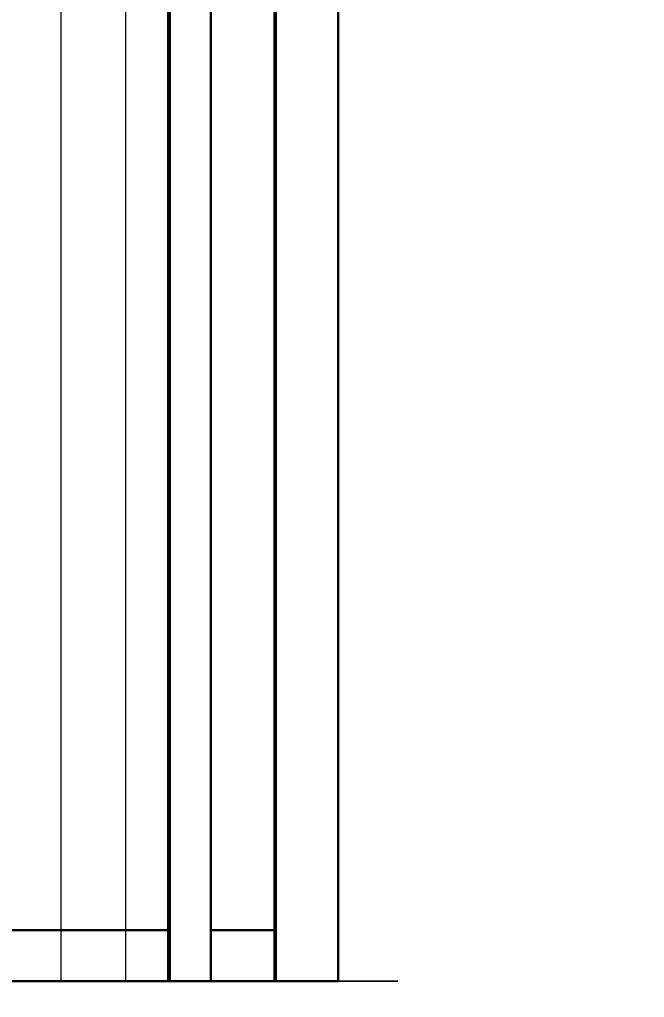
# Model space of a CAD drawing. Header units: millimetres. Extents: x -1379 to 1385823, y -4884429 to 548763.
# Drawn here: x 328459 to 329194, y -2335170 to -2334019 of the extents above; entities that cross this region are included whole.
import ezdxf

# ---------------------------------------------------------------- set-up
doc = ezdxf.new("R2010")
doc.units = ezdxf.units.MM
doc.layers.add('000 - CONCRETE_EX_LOUVERS_DEF_SUB', color=250, linetype='Continuous', plot=False)
doc.layers.add('000 - D I M', color=1, linetype='Continuous')
doc.styles.add('Arial_2', font='arial.ttf', dxfattribs={"height": 3})
doc.dimstyles.new('DPA-DIM-3_0_T-T_1', dxfattribs={"dimscale": 304.8, "dimtxt": 306.07782, "dimasz": 0.656168, "dimexe": 0.656168, "dimexo": 0.0625, "dimgap": 0.164042, "dimtad": 1, "dimdec": 0, "dimzin": 0, "dimdsep": 46, "dimtxsty": 'Arial_2', "dimblk1": 'OBLIQUE', "dimblk2": 'OBLIQUE', "dimsah": 1, "dimcen": 0.09, "dimdle": 0.656168, "dimadec": 8, "dimazin": 0, "dimtfac": 1, "dimtdec": 4, "dimtix": 1, "dimtmove": 1, "dimatfit": 3, "dimfxl": 1.312336, "dimfxlon": 1, "dimtvp": 1, "dimtolj": 1, "dimtzin": 0, "dimarcsym": 2})

# ---------------------------------------------------------------- blocks, each defined once
blk = doc.blocks.new('DPA_CP_Entrance Louver Grill Vertical Z - Louver Grill Vertical Z-5247632-IV01 - ELEVATION 4')
at = {"layer": '000 - CONCRETE_EX_LOUVERS_DEF_SUB'}
for p, q in [((2315227.7, 109825), (2315227.7, 111625)), ((2315277.7, 111625), (2315277.7, 109825)), ((2315277.7, 109825), (2315277.7, 111625)), ((2315277.7, 111625), (2315277.7, 109825)), ((2315277.7, 109825), (2315277.7, 111625)), ((2315352.7, 111625), (2315352.7, 109825)), ((2315352.7, 109825), (2315352.7, 111625)), ((2315352.7, 111625), (2315352.7, 109825)), ((2315352.7, 109825), (2315352.7, 111625)), ((2315354.7, 109825), (2315354.7, 111625)), ((2315354.7, 109825), (2315354.7, 111625)), ((2315427.7, 111625), (2315427.7, 109825)), ((2315427.7, 111625), (2315427.7, 109825)), ((2315427.7, 109825), (2315427.7, 111625)), ((2315427.7, 109825), (2315427.7, 111625)), ((2315227.7, 109885), (2315227.7, 111575)), ((2315227.7, 109885), (2315227.7, 111575)), ((2315227.7, 109885), (2315227.7, 111575)), ((2315277.7, 109825), (2315277.7, 109885)), ((2315277.7, 109885), (2315352.7, 109885)), ((2315352.7, 109885), (2315277.7, 109885)), ((2315277.7, 109885), (2315277.7, 109825)), ((2315352.7, 109885), (2315352.7, 109825)), ((2315352.7, 109825), (2315352.7, 109885)), ((2315277.7, 109825), (2315227.7, 109825)), ((2315227.7, 109825), (2315277.7, 109825)), ((2315277.7, 109825), (2315227.7, 109825)), ((2315227.7, 109825), (2315277.7, 109825)), ((2315352.7, 109825), (2315277.7, 109825)), ((2315277.7, 109825), (2315352.7, 109825)), ((2315353.3, 109825), (2315354.7, 109825)), ((2315427.7, 109825), (2315353.3, 109825)), ((2315353.3, 109825), (2315427.7, 109825)), ((2315354.7, 109825), (2315353.3, 109825)), ((2315354.7, 109825), (2315427.7, 109825)), ((2315427.7, 109825), (2315354.7, 109825))]:
    blk.add_line(p, q, dxfattribs=at)
blk = doc.blocks.new('GM_Louver Grill Vertical Z1 - Z Profile-5053999-IV01 - ELEVATION 4')
at = {"layer": '000 - CONCRETE_EX_LOUVERS_DEF_SUB', "lineweight": 9}
for p, q in [((2315352.7, 111625), (2315352.7, 109825)), ((2315352.7, 109825), (2315352.7, 111625)), ((2315427.7, 109825), (2315427.7, 111625)), ((2315427.7, 109825), (2315427.7, 111625)), ((2315427.7, 109825), (2315427.7, 111625)), ((2315353.3, 109825), (2315354.7, 109825)), ((2315425.7, 109825), (2315353.3, 109825)), ((2315354.7, 109825), (2315427.7, 109825)), ((2315427.7, 109825), (2315425.7, 109825))]:
    blk.add_line(p, q, dxfattribs=at)
blk = doc.blocks.new('DPA_CP_Entrance Louver Grill Vertical Z - Louver Grill Vertical Z-5053933-IV01 - ELEVATION 4')
at = {"layer": '000 - CONCRETE_EX_LOUVERS_DEF_SUB'}
for p, q in [((2315277.7, 111625), (2315277.7, 109825)), ((2315277.7, 109825), (2315277.7, 111625)), ((2315277.7, 111625), (2315277.7, 109825)), ((2315277.7, 109825), (2315277.7, 111625)), ((2315352.7, 111625), (2315352.7, 109825)), ((2315352.7, 109825), (2315352.7, 111625)), ((2315352.7, 111625), (2315352.7, 109825)), ((2315352.7, 109825), (2315352.7, 111625)), ((2315427.7, 111625), (2315427.7, 109825)), ((2315427.7, 111625), (2315427.7, 109825)), ((2315427.7, 109825), (2315427.7, 111625)), ((2315427.7, 109825), (2315427.7, 111625)), ((2315227.7, 109885), (2315227.7, 111575)), ((2315227.7, 109885), (2315227.7, 111575)), ((2315227.7, 109885), (2315227.7, 111575)), ((2315227.7, 109885), (2315227.7, 111575)), ((2315277.7, 109825), (2315277.7, 109885)), ((2315277.7, 109885), (2315352.7, 109885)), ((2315352.7, 109885), (2315277.7, 109885)), ((2315277.7, 109885), (2315277.7, 109825)), ((2315352.7, 109885), (2315352.7, 109825)), ((2315352.7, 109825), (2315352.7, 109885)), ((2315277.7, 109825), (2315227.7, 109825)), ((2315227.7, 109825), (2315277.7, 109825)), ((2315277.7, 109825), (2315227.7, 109825)), ((2315227.7, 109825), (2315277.7, 109825)), ((2315352.7, 109825), (2315277.7, 109825)), ((2315277.7, 109825), (2315352.7, 109825)), ((2315353.3, 109825), (2315354.7, 109825)), ((2315427.7, 109825), (2315353.3, 109825)), ((2315353.3, 109825), (2315427.7, 109825)), ((2315354.7, 109825), (2315353.3, 109825)), ((2315354.7, 109825), (2315427.7, 109825)), ((2315427.7, 109825), (2315354.7, 109825))]:
    blk.add_line(p, q, dxfattribs=at)
blk = doc.blocks.new('DPA_CP_Entrance Louver Grill Vertical Z - Louver Grill Vertical Z-V168-IV01 - ELEVATION 4')
at = {"layer": '000 - CONCRETE_EX_LOUVERS_DEF_SUB'}
for p, q in [((2315277.7, 111625), (2315277.7, 109825)), ((2315277.7, 109825), (2315277.7, 111625)), ((2315277.7, 111625), (2315277.7, 109825)), ((2315277.7, 109825), (2315277.7, 111625)), ((2315352.7, 111625), (2315352.7, 109825)), ((2315352.7, 109825), (2315352.7, 111625)), ((2315352.7, 111625), (2315352.7, 109825)), ((2315352.7, 109825), (2315352.7, 111625)), ((2315427.7, 111625), (2315427.7, 109825)), ((2315427.7, 111625), (2315427.7, 109825)), ((2315427.7, 109825), (2315427.7, 111625)), ((2315427.7, 109825), (2315427.7, 111625)), ((2315227.7, 109885), (2315227.7, 111575)), ((2315227.7, 109885), (2315227.7, 111575)), ((2315227.7, 109885), (2315227.7, 111575)), ((2315227.7, 109885), (2315227.7, 111575)), ((2315277.7, 109825), (2315277.7, 109885)), ((2315277.7, 109885), (2315352.7, 109885)), ((2315352.7, 109885), (2315277.7, 109885)), ((2315277.7, 109885), (2315277.7, 109825)), ((2315352.7, 109885), (2315352.7, 109825)), ((2315352.7, 109825), (2315352.7, 109885)), ((2315277.7, 109825), (2315227.7, 109825)), ((2315227.7, 109825), (2315277.7, 109825)), ((2315277.7, 109825), (2315227.7, 109825)), ((2315227.7, 109825), (2315277.7, 109825)), ((2315352.7, 109825), (2315277.7, 109825)), ((2315277.7, 109825), (2315352.7, 109825)), ((2315353.3, 109825), (2315354.7, 109825)), ((2315427.7, 109825), (2315353.3, 109825)), ((2315353.3, 109825), (2315427.7, 109825)), ((2315354.7, 109825), (2315353.3, 109825)), ((2315354.7, 109825), (2315427.7, 109825)), ((2315427.7, 109825), (2315354.7, 109825))]:
    blk.add_line(p, q, dxfattribs=at)
blk = doc.blocks.new('GM_Louver Grill Vertical Z1 - Z Profile-V169-IV01 - ELEVATION 4')
at = {"layer": '000 - CONCRETE_EX_LOUVERS_DEF_SUB', "lineweight": 9}
for p, q in [((2315352.7, 111625), (2315352.7, 109825)), ((2315352.7, 109825), (2315352.7, 111625)), ((2315427.7, 109825), (2315427.7, 111625)), ((2315427.7, 109825), (2315427.7, 111625)), ((2315427.7, 109825), (2315427.7, 111625)), ((2315353.3, 109825), (2315354.7, 109825)), ((2315425.7, 109825), (2315353.3, 109825)), ((2315354.7, 109825), (2315427.7, 109825)), ((2315427.7, 109825), (2315425.7, 109825))]:
    blk.add_line(p, q, dxfattribs=at)
blk = doc.blocks.new('GM_Louver Grill Vertical Z1 - Z Profile-V170-IV01 - ELEVATION 4')
at = {"layer": '000 - CONCRETE_EX_LOUVERS_DEF_SUB', "lineweight": 9}
for p, q in [((2315352.7, 111625), (2315352.7, 109825)), ((2315352.7, 109825), (2315352.7, 111625)), ((2315427.7, 109825), (2315427.7, 111625)), ((2315427.7, 109825), (2315427.7, 111625)), ((2315427.7, 109825), (2315427.7, 111625)), ((2315353.3, 109825), (2315354.7, 109825)), ((2315425.7, 109825), (2315353.3, 109825)), ((2315354.7, 109825), (2315427.7, 109825)), ((2315427.7, 109825), (2315425.7, 109825))]:
    blk.add_line(p, q, dxfattribs=at)
blk = doc.blocks.new('GM_Louver Grill Vertical Z1 - Z Profile-V171-IV01 - ELEVATION 4')
at = {"layer": '000 - CONCRETE_EX_LOUVERS_DEF_SUB', "lineweight": 9}
for p, q in [((2315352.7, 111625), (2315352.7, 109825)), ((2315352.7, 109825), (2315352.7, 111625)), ((2315427.7, 109825), (2315427.7, 111625)), ((2315427.7, 109825), (2315427.7, 111625)), ((2315427.7, 109825), (2315427.7, 111625)), ((2315353.3, 109825), (2315354.7, 109825)), ((2315425.7, 109825), (2315353.3, 109825)), ((2315354.7, 109825), (2315427.7, 109825)), ((2315427.7, 109825), (2315425.7, 109825))]:
    blk.add_line(p, q, dxfattribs=at)
blk = doc.blocks.new('GM_Louver Grill Vertical Z1 - Z Profile-V172-IV01 - ELEVATION 4')
at = {"layer": '000 - CONCRETE_EX_LOUVERS_DEF_SUB', "lineweight": 9}
for p, q in [((2315352.7, 111625), (2315352.7, 109825)), ((2315352.7, 109825), (2315352.7, 111625)), ((2315427.7, 109825), (2315427.7, 111625)), ((2315427.7, 109825), (2315427.7, 111625)), ((2315427.7, 109825), (2315427.7, 111625)), ((2315353.3, 109825), (2315354.7, 109825)), ((2315425.7, 109825), (2315353.3, 109825)), ((2315354.7, 109825), (2315427.7, 109825)), ((2315427.7, 109825), (2315425.7, 109825))]:
    blk.add_line(p, q, dxfattribs=at)
blk = doc.blocks.new('DPA_CP_Entrance Louver Grill Vertical Z - Louver Grill Vertical Z-5243039-IV01 - ELEVATION 4')
at = {"layer": '000 - CONCRETE_EX_LOUVERS_DEF_SUB'}
for p, q in [((2315277.7, 111625), (2315277.7, 109825)), ((2315277.7, 109825), (2315277.7, 111625)), ((2315277.7, 109825), (2315277.7, 111625)), ((2315277.7, 109825), (2315277.7, 111625)), ((2315227.7, 109885), (2315227.7, 111575)), ((2315227.7, 109885), (2315227.7, 111575)), ((2315227.7, 111575), (2315227.7, 109885)), ((2315227.7, 109885), (2315227.7, 111575)), ((2315227.7, 109885), (2315227.7, 111575)), ((2315227.7, 109885), (2315227.7, 111575)), ((2315227.7, 109885), (2313960.2, 109885)), ((2315227.7, 109885), (2313960.2, 109885)), ((2313960.2, 109885), (2315227.7, 109885)), ((2315227.7, 109885), (2313960.2, 109885)), ((2315277.7, 109825), (2315277.7, 109885)), ((2315277.7, 109885), (2315277.7, 109825)), ((2313909.7, 109825), (2315277.7, 109825)), ((2315277.7, 109825), (2313909.7, 109825)), ((2315277.7, 109825), (2315227.7, 109825)), ((2315227.7, 109825), (2315277.7, 109825)), ((2315227.7, 109825), (2315229.7, 109825)), ((2315277.7, 109825), (2315227.7, 109825)), ((2315229.7, 109825), (2315277.7, 109825))]:
    blk.add_line(p, q, dxfattribs=at)
blk = doc.blocks.new('GM_Louver Grill Vertical Z1 - Z Profile-V173-IV01 - ELEVATION 4')
at = {"layer": '000 - CONCRETE_EX_LOUVERS_DEF_SUB', "lineweight": 9}
blk.add_line((2315227.7, 109885), (2315227.7, 111575), dxfattribs=at)
blk = doc.blocks.new('DPA_CP_Entrance Louver Grill Vertical Z - Louver Grill Vertical Z-5242974-IV01 - ELEVATION 4')
at = {"layer": '000 - CONCRETE_EX_LOUVERS_DEF_SUB'}
for p, q in [((2315227.7, 111625), (2315227.7, 109825)), ((2315227.7, 109825), (2315227.7, 111625)), ((2315229.7, 111625), (2315229.7, 109825)), ((2315229.7, 111625), (2315229.7, 109825)), ((2315277.7, 109825), (2315277.7, 111625)), ((2315277.7, 109825), (2315277.7, 111625)), ((2315277.7, 111625), (2315277.7, 109825)), ((2315277.7, 111625), (2315277.7, 109825)), ((2315227.7, 111575), (2315227.7, 109885)), ((2315227.7, 109885), (2315227.7, 111575)), ((2315227.7, 111575), (2315227.7, 109885)), ((2315227.7, 109885), (2315227.7, 111575)), ((2313960.2, 109885), (2315227.7, 109885)), ((2313960.2, 109885), (2315227.7, 109885)), ((2315227.7, 109885), (2313960.2, 109885)), ((2313960.2, 109885), (2315227.7, 109885)), ((2315277.7, 109825), (2315277.7, 109885)), ((2315277.7, 109885), (2315277.7, 109825)), ((2315277.7, 109825), (2313910.2, 109825)), ((2313910.2, 109825), (2315277.7, 109825)), ((2315227.7, 109825), (2315277.7, 109825)), ((2315277.7, 109825), (2315227.7, 109825)), ((2315227.7, 109825), (2315277.7, 109825)), ((2315229.7, 109825), (2315227.7, 109825)), ((2315277.7, 109825), (2315229.7, 109825))]:
    blk.add_line(p, q, dxfattribs=at)
blk = doc.blocks.new('GM_Louver Grill Vertical Z1 - Z Profile-V175-IV01 - ELEVATION 4')
at = {"layer": '000 - CONCRETE_EX_LOUVERS_DEF_SUB', "lineweight": 9}
blk.add_line((2311866.5, 109825), (2311866.5, 111625), dxfattribs=at)
blk = doc.blocks.new('_Oblique')
at = {"color": 0, "linetype": 'ByBlock', "lineweight": -2}
blk.add_line((-0.5, -0.5), (0.5, 0.5), dxfattribs=at)
blk = doc.blocks.new('*D1805')
at = {"layer": '000 - D I M', "color": 0, "lineweight": -2, "transparency": 16777216}
for p, q in [((329728.8, -2335550.4), (329728.8, -2334950.4)), ((329347.8, -2335150.4), (329928.8, -2335150.4)), ((329347.8, -2335350.4), (329928.8, -2335350.4)), ((329728.8, -2335768.3), (329728.8, -2335350.4)), ((329528.8, -2335768.3), (329728.8, -2335768.3))]:
    blk.add_line(p, q, dxfattribs=at)
at = {"layer": 'Defpoints', "color": 0, "transparency": 16777216}
for p in [(329328.8, -2335150.4), (329728.8, -2335150.4), (329328.8, -2335350.4)]:
    blk.add_point(p, dxfattribs=at)
at = {"layer": '000 - D I M', "color": 0, "lineweight": -2, "transparency": 16777216, "xscale": 200, "yscale": 200, "zscale": 200}
for p, rotation in [((329728.8, -2335150.4), 90), ((329728.8, -2335350.4), 270)]:
    blk.add_blockref('_Oblique', p, dxfattribs=dict(at, rotation=rotation))
at = {"layer": '000 - D I M', "color": 0, "transparency": 16777216, "insert": (328945.3, -2335933.6), "char_height": 300, "width": 830.648, "attachment_point": 1, "rotation": 90, "line_spacing_factor": 0.941778, "style": 'Arial_2'}
blk.add_mtext('\\A1;200', dxfattribs=at)

msp = doc.modelspace()

# ---------------------------------------------------------------- linework, layer by layer
at = {"layer": '000 - CONCRETE_EX_LOUVERS_DEF_SUB', "lineweight": 9}
for p, q in [((324778.8, -2335150.4), (328903.8, -2335150.4)), ((328893.8, -2335150.4), (327320.8, -2335150.4)), ((328633.8, -2335150.4), (328433.8, -2335150.4)), ((328433.8, -2335150.4), (328633.8, -2335150.4)), ((328903.8, -2335150.4), (328893.8, -2335150.4))]:
    msp.add_line(p, q, dxfattribs=at)

# ---------------------------------------------------------------- block references
at = {"layer": '000 - CONCRETE_EX_LOUVERS_DEF_SUB'}
for name, p in [('DPA_CP_Entrance Louver Grill Vertical Z - Louver Grill Vertical Z-5243039-IV01 - ELEVATION 4', (-1986593.9, -2444975.4)), ('DPA_CP_Entrance Louver Grill Vertical Z - Louver Grill Vertical Z-5242974-IV01 - ELEVATION 4', (-1986593.9, -2444975.4)), ('GM_Louver Grill Vertical Z1 - Z Profile-V175-IV01 - ELEVATION 4', (-1983358.7, -2444975.4)), ('GM_Louver Grill Vertical Z1 - Z Profile-V175-IV01 - ELEVATION 4', (-1983282.6, -2444975.4)), ('DPA_CP_Entrance Louver Grill Vertical Z - Louver Grill Vertical Z-5247632-IV01 - ELEVATION 4', (-1986593.9, -2444975.4)), ('DPA_CP_Entrance Louver Grill Vertical Z - Louver Grill Vertical Z-5053933-IV01 - ELEVATION 4', (-1986593.9, -2444975.4)), ('DPA_CP_Entrance Louver Grill Vertical Z - Louver Grill Vertical Z-5053933-IV01 - ELEVATION 4', (-1986593.9, -2444975.4)), ('DPA_CP_Entrance Louver Grill Vertical Z - Louver Grill Vertical Z-5053933-IV01 - ELEVATION 4', (-1986593.9, -2444975.4)), ('DPA_CP_Entrance Louver Grill Vertical Z - Louver Grill Vertical Z-5053933-IV01 - ELEVATION 4', (-1986593.9, -2444975.4)), ('DPA_CP_Entrance Louver Grill Vertical Z - Louver Grill Vertical Z-5053933-IV01 - ELEVATION 4', (-1986593.9, -2444975.4)), ('DPA_CP_Entrance Louver Grill Vertical Z - Louver Grill Vertical Z-5053933-IV01 - ELEVATION 4', (-1986593.9, -2444975.4)), ('DPA_CP_Entrance Louver Grill Vertical Z - Louver Grill Vertical Z-5053933-IV01 - ELEVATION 4', (-1986593.9, -2444975.4)), ('DPA_CP_Entrance Louver Grill Vertical Z - Louver Grill Vertical Z-5053933-IV01 - ELEVATION 4', (-1986593.9, -2444975.4)), ('DPA_CP_Entrance Louver Grill Vertical Z - Louver Grill Vertical Z-5053933-IV01 - ELEVATION 4', (-1986593.9, -2444975.4)), ('DPA_CP_Entrance Louver Grill Vertical Z - Louver Grill Vertical Z-V168-IV01 - ELEVATION 4', (-1986593.9, -2444975.4)), ('GM_Louver Grill Vertical Z1 - Z Profile-5053999-IV01 - ELEVATION 4', (-1986593.9, -2444975.4)), ('GM_Louver Grill Vertical Z1 - Z Profile-5053999-IV01 - ELEVATION 4', (-1986593.9, -2444975.4)), ('GM_Louver Grill Vertical Z1 - Z Profile-5053999-IV01 - ELEVATION 4', (-1986593.9, -2444975.4)), ('GM_Louver Grill Vertical Z1 - Z Profile-5053999-IV01 - ELEVATION 4', (-1986593.9, -2444975.4)), ('GM_Louver Grill Vertical Z1 - Z Profile-5053999-IV01 - ELEVATION 4', (-1986593.9, -2444975.4)), ('GM_Louver Grill Vertical Z1 - Z Profile-5053999-IV01 - ELEVATION 4', (-1986593.9, -2444975.4)), ('GM_Louver Grill Vertical Z1 - Z Profile-5053999-IV01 - ELEVATION 4', (-1986593.9, -2444975.4)), ('GM_Louver Grill Vertical Z1 - Z Profile-5053999-IV01 - ELEVATION 4', (-1986593.9, -2444975.4)), ('GM_Louver Grill Vertical Z1 - Z Profile-5053999-IV01 - ELEVATION 4', (-1986593.9, -2444975.4)), ('GM_Louver Grill Vertical Z1 - Z Profile-5053999-IV01 - ELEVATION 4', (-1986593.9, -2444975.4)), ('GM_Louver Grill Vertical Z1 - Z Profile-5053999-IV01 - ELEVATION 4', (-1986593.9, -2444975.4)), ('GM_Louver Grill Vertical Z1 - Z Profile-5053999-IV01 - ELEVATION 4', (-1986593.9, -2444975.4)), ('GM_Louver Grill Vertical Z1 - Z Profile-5053999-IV01 - ELEVATION 4', (-1986593.9, -2444975.4)), ('GM_Louver Grill Vertical Z1 - Z Profile-5053999-IV01 - ELEVATION 4', (-1986593.9, -2444975.4)), ('GM_Louver Grill Vertical Z1 - Z Profile-5053999-IV01 - ELEVATION 4', (-1986593.9, -2444975.4)), ('GM_Louver Grill Vertical Z1 - Z Profile-5053999-IV01 - ELEVATION 4', (-1986593.9, -2444975.4)), ('GM_Louver Grill Vertical Z1 - Z Profile-5053999-IV01 - ELEVATION 4', (-1986593.9, -2444975.4)), ('GM_Louver Grill Vertical Z1 - Z Profile-5053999-IV01 - ELEVATION 4', (-1986593.9, -2444975.4)), ('GM_Louver Grill Vertical Z1 - Z Profile-5053999-IV01 - ELEVATION 4', (-1986593.9, -2444975.4)), ('GM_Louver Grill Vertical Z1 - Z Profile-5053999-IV01 - ELEVATION 4', (-1986593.9, -2444975.4)), ('GM_Louver Grill Vertical Z1 - Z Profile-5053999-IV01 - ELEVATION 4', (-1986593.9, -2444975.4)), ('GM_Louver Grill Vertical Z1 - Z Profile-5053999-IV01 - ELEVATION 4', (-1986593.9, -2444975.4)), ('GM_Louver Grill Vertical Z1 - Z Profile-5053999-IV01 - ELEVATION 4', (-1986593.9, -2444975.4)), ('GM_Louver Grill Vertical Z1 - Z Profile-5053999-IV01 - ELEVATION 4', (-1986593.9, -2444975.4)), ('GM_Louver Grill Vertical Z1 - Z Profile-5053999-IV01 - ELEVATION 4', (-1986593.9, -2444975.4)), ('GM_Louver Grill Vertical Z1 - Z Profile-5053999-IV01 - ELEVATION 4', (-1986593.9, -2444975.4)), ('GM_Louver Grill Vertical Z1 - Z Profile-5053999-IV01 - ELEVATION 4', (-1986593.9, -2444975.4)), ('GM_Louver Grill Vertical Z1 - Z Profile-5053999-IV01 - ELEVATION 4', (-1986593.9, -2444975.4)), ('GM_Louver Grill Vertical Z1 - Z Profile-5053999-IV01 - ELEVATION 4', (-1986593.9, -2444975.4)), ('GM_Louver Grill Vertical Z1 - Z Profile-5053999-IV01 - ELEVATION 4', (-1986593.9, -2444975.4)), ('GM_Louver Grill Vertical Z1 - Z Profile-5053999-IV01 - ELEVATION 4', (-1986593.9, -2444975.4)), ('GM_Louver Grill Vertical Z1 - Z Profile-5053999-IV01 - ELEVATION 4', (-1986593.9, -2444975.4)), ('GM_Louver Grill Vertical Z1 - Z Profile-V169-IV01 - ELEVATION 4', (-1986593.9, -2444975.4)), ('GM_Louver Grill Vertical Z1 - Z Profile-V169-IV01 - ELEVATION 4', (-1986593.9, -2444975.4)), ('GM_Louver Grill Vertical Z1 - Z Profile-V169-IV01 - ELEVATION 4', (-1986593.9, -2444975.4)), ('GM_Louver Grill Vertical Z1 - Z Profile-V169-IV01 - ELEVATION 4', (-1986593.9, -2444975.4)), ('GM_Louver Grill Vertical Z1 - Z Profile-V169-IV01 - ELEVATION 4', (-1986593.9, -2444975.4)), ('GM_Louver Grill Vertical Z1 - Z Profile-V169-IV01 - ELEVATION 4', (-1986593.9, -2444975.4)), ('GM_Louver Grill Vertical Z1 - Z Profile-V169-IV01 - ELEVATION 4', (-1986593.9, -2444975.4)), ('GM_Louver Grill Vertical Z1 - Z Profile-V169-IV01 - ELEVATION 4', (-1986593.9, -2444975.4)), ('GM_Louver Grill Vertical Z1 - Z Profile-V169-IV01 - ELEVATION 4', (-1986593.9, -2444975.4)), ('GM_Louver Grill Vertical Z1 - Z Profile-V169-IV01 - ELEVATION 4', (-1986593.9, -2444975.4)), ('GM_Louver Grill Vertical Z1 - Z Profile-V169-IV01 - ELEVATION 4', (-1986593.9, -2444975.4)), ('GM_Louver Grill Vertical Z1 - Z Profile-V169-IV01 - ELEVATION 4', (-1986593.9, -2444975.4)), ('GM_Louver Grill Vertical Z1 - Z Profile-V169-IV01 - ELEVATION 4', (-1986593.9, -2444975.4)), ('GM_Louver Grill Vertical Z1 - Z Profile-5053999-IV01 - ELEVATION 4', (-1986593.9, -2444975.4)), ('GM_Louver Grill Vertical Z1 - Z Profile-5053999-IV01 - ELEVATION 4', (-1986593.9, -2444975.4)), ('GM_Louver Grill Vertical Z1 - Z Profile-5053999-IV01 - ELEVATION 4', (-1986593.9, -2444975.4)), ('GM_Louver Grill Vertical Z1 - Z Profile-5053999-IV01 - ELEVATION 4', (-1986593.9, -2444975.4)), ('GM_Louver Grill Vertical Z1 - Z Profile-V169-IV01 - ELEVATION 4', (-1986593.9, -2444975.4)), ('GM_Louver Grill Vertical Z1 - Z Profile-5053999-IV01 - ELEVATION 4', (-1986593.9, -2444975.4)), ('GM_Louver Grill Vertical Z1 - Z Profile-V169-IV01 - ELEVATION 4', (-1986593.9, -2444975.4)), ('GM_Louver Grill Vertical Z1 - Z Profile-V169-IV01 - ELEVATION 4', (-1986593.9, -2444975.4)), ('GM_Louver Grill Vertical Z1 - Z Profile-V169-IV01 - ELEVATION 4', (-1986593.9, -2444975.4)), ('GM_Louver Grill Vertical Z1 - Z Profile-V169-IV01 - ELEVATION 4', (-1986593.9, -2444975.4)), ('GM_Louver Grill Vertical Z1 - Z Profile-V169-IV01 - ELEVATION 4', (-1986593.9, -2444975.4)), ('GM_Louver Grill Vertical Z1 - Z Profile-V169-IV01 - ELEVATION 4', (-1986593.9, -2444975.4)), ('GM_Louver Grill Vertical Z1 - Z Profile-V169-IV01 - ELEVATION 4', (-1986593.9, -2444975.4)), ('GM_Louver Grill Vertical Z1 - Z Profile-V169-IV01 - ELEVATION 4', (-1986593.9, -2444975.4)), ('GM_Louver Grill Vertical Z1 - Z Profile-V169-IV01 - ELEVATION 4', (-1986593.9, -2444975.4)), ('GM_Louver Grill Vertical Z1 - Z Profile-V169-IV01 - ELEVATION 4', (-1986593.9, -2444975.4)), ('GM_Louver Grill Vertical Z1 - Z Profile-V169-IV01 - ELEVATION 4', (-1986593.9, -2444975.4)), ('GM_Louver Grill Vertical Z1 - Z Profile-V169-IV01 - ELEVATION 4', (-1986593.9, -2444975.4)), ('GM_Louver Grill Vertical Z1 - Z Profile-V169-IV01 - ELEVATION 4', (-1986593.9, -2444975.4)), ('GM_Louver Grill Vertical Z1 - Z Profile-V169-IV01 - ELEVATION 4', (-1986593.9, -2444975.4)), ('GM_Louver Grill Vertical Z1 - Z Profile-V169-IV01 - ELEVATION 4', (-1986593.9, -2444975.4)), ('GM_Louver Grill Vertical Z1 - Z Profile-V169-IV01 - ELEVATION 4', (-1986593.9, -2444975.4)), ('GM_Louver Grill Vertical Z1 - Z Profile-V169-IV01 - ELEVATION 4', (-1986593.9, -2444975.4)), ('GM_Louver Grill Vertical Z1 - Z Profile-V169-IV01 - ELEVATION 4', (-1986593.9, -2444975.4)), ('GM_Louver Grill Vertical Z1 - Z Profile-V169-IV01 - ELEVATION 4', (-1986593.9, -2444975.4)), ('GM_Louver Grill Vertical Z1 - Z Profile-V169-IV01 - ELEVATION 4', (-1986593.9, -2444975.4)), ('GM_Louver Grill Vertical Z1 - Z Profile-V169-IV01 - ELEVATION 4', (-1986593.9, -2444975.4)), ('GM_Louver Grill Vertical Z1 - Z Profile-V169-IV01 - ELEVATION 4', (-1986593.9, -2444975.4)), ('GM_Louver Grill Vertical Z1 - Z Profile-V169-IV01 - ELEVATION 4', (-1986593.9, -2444975.4)), ('GM_Louver Grill Vertical Z1 - Z Profile-V169-IV01 - ELEVATION 4', (-1986593.9, -2444975.4)), ('GM_Louver Grill Vertical Z1 - Z Profile-V169-IV01 - ELEVATION 4', (-1986593.9, -2444975.4)), ('GM_Louver Grill Vertical Z1 - Z Profile-V169-IV01 - ELEVATION 4', (-1986593.9, -2444975.4)), ('GM_Louver Grill Vertical Z1 - Z Profile-V169-IV01 - ELEVATION 4', (-1986593.9, -2444975.4)), ('GM_Louver Grill Vertical Z1 - Z Profile-V169-IV01 - ELEVATION 4', (-1986593.9, -2444975.4)), ('GM_Louver Grill Vertical Z1 - Z Profile-V169-IV01 - ELEVATION 4', (-1986593.9, -2444975.4)), ('GM_Louver Grill Vertical Z1 - Z Profile-V169-IV01 - ELEVATION 4', (-1986593.9, -2444975.4)), ('GM_Louver Grill Vertical Z1 - Z Profile-V169-IV01 - ELEVATION 4', (-1986593.9, -2444975.4)), ('GM_Louver Grill Vertical Z1 - Z Profile-V169-IV01 - ELEVATION 4', (-1986593.9, -2444975.4)), ('GM_Louver Grill Vertical Z1 - Z Profile-V169-IV01 - ELEVATION 4', (-1986593.9, -2444975.4)), ('GM_Louver Grill Vertical Z1 - Z Profile-V169-IV01 - ELEVATION 4', (-1986593.9, -2444975.4)), ('GM_Louver Grill Vertical Z1 - Z Profile-V169-IV01 - ELEVATION 4', (-1986593.9, -2444975.4)), ('GM_Louver Grill Vertical Z1 - Z Profile-V169-IV01 - ELEVATION 4', (-1986593.9, -2444975.4)), ('GM_Louver Grill Vertical Z1 - Z Profile-V169-IV01 - ELEVATION 4', (-1986593.9, -2444975.4)), ('GM_Louver Grill Vertical Z1 - Z Profile-V169-IV01 - ELEVATION 4', (-1986593.9, -2444975.4)), ('GM_Louver Grill Vertical Z1 - Z Profile-V170-IV01 - ELEVATION 4', (-1986593.9, -2444975.4)), ('GM_Louver Grill Vertical Z1 - Z Profile-V170-IV01 - ELEVATION 4', (-1986593.9, -2444975.4)), ('GM_Louver Grill Vertical Z1 - Z Profile-V170-IV01 - ELEVATION 4', (-1986593.9, -2444975.4)), ('GM_Louver Grill Vertical Z1 - Z Profile-V170-IV01 - ELEVATION 4', (-1986593.9, -2444975.4)), ('GM_Louver Grill Vertical Z1 - Z Profile-V170-IV01 - ELEVATION 4', (-1986593.9, -2444975.4)), ('GM_Louver Grill Vertical Z1 - Z Profile-V170-IV01 - ELEVATION 4', (-1986593.9, -2444975.4)), ('GM_Louver Grill Vertical Z1 - Z Profile-V170-IV01 - ELEVATION 4', (-1986593.9, -2444975.4)), ('GM_Louver Grill Vertical Z1 - Z Profile-V170-IV01 - ELEVATION 4', (-1986593.9, -2444975.4)), ('GM_Louver Grill Vertical Z1 - Z Profile-V170-IV01 - ELEVATION 4', (-1986593.9, -2444975.4)), ('GM_Louver Grill Vertical Z1 - Z Profile-V170-IV01 - ELEVATION 4', (-1986593.9, -2444975.4)), ('GM_Louver Grill Vertical Z1 - Z Profile-V170-IV01 - ELEVATION 4', (-1986593.9, -2444975.4)), ('GM_Louver Grill Vertical Z1 - Z Profile-V170-IV01 - ELEVATION 4', (-1986593.9, -2444975.4)), ('GM_Louver Grill Vertical Z1 - Z Profile-V170-IV01 - ELEVATION 4', (-1986593.9, -2444975.4)), ('GM_Louver Grill Vertical Z1 - Z Profile-V170-IV01 - ELEVATION 4', (-1986593.9, -2444975.4)), ('GM_Louver Grill Vertical Z1 - Z Profile-V170-IV01 - ELEVATION 4', (-1986593.9, -2444975.4)), ('GM_Louver Grill Vertical Z1 - Z Profile-V170-IV01 - ELEVATION 4', (-1986593.9, -2444975.4)), ('GM_Louver Grill Vertical Z1 - Z Profile-V170-IV01 - ELEVATION 4', (-1986593.9, -2444975.4)), ('GM_Louver Grill Vertical Z1 - Z Profile-V170-IV01 - ELEVATION 4', (-1986593.9, -2444975.4)), ('GM_Louver Grill Vertical Z1 - Z Profile-V170-IV01 - ELEVATION 4', (-1986593.9, -2444975.4)), ('GM_Louver Grill Vertical Z1 - Z Profile-V170-IV01 - ELEVATION 4', (-1986593.9, -2444975.4)), ('GM_Louver Grill Vertical Z1 - Z Profile-V170-IV01 - ELEVATION 4', (-1986593.9, -2444975.4)), ('GM_Louver Grill Vertical Z1 - Z Profile-V170-IV01 - ELEVATION 4', (-1986593.9, -2444975.4)), ('GM_Louver Grill Vertical Z1 - Z Profile-V170-IV01 - ELEVATION 4', (-1986593.9, -2444975.4)), ('GM_Louver Grill Vertical Z1 - Z Profile-V170-IV01 - ELEVATION 4', (-1986593.9, -2444975.4)), ('GM_Louver Grill Vertical Z1 - Z Profile-V170-IV01 - ELEVATION 4', (-1986593.9, -2444975.4)), ('GM_Louver Grill Vertical Z1 - Z Profile-V170-IV01 - ELEVATION 4', (-1986593.9, -2444975.4)), ('GM_Louver Grill Vertical Z1 - Z Profile-V170-IV01 - ELEVATION 4', (-1986593.9, -2444975.4)), ('GM_Louver Grill Vertical Z1 - Z Profile-V170-IV01 - ELEVATION 4', (-1986593.9, -2444975.4)), ('GM_Louver Grill Vertical Z1 - Z Profile-V170-IV01 - ELEVATION 4', (-1986593.9, -2444975.4)), ('GM_Louver Grill Vertical Z1 - Z Profile-V170-IV01 - ELEVATION 4', (-1986593.9, -2444975.4)), ('GM_Louver Grill Vertical Z1 - Z Profile-V170-IV01 - ELEVATION 4', (-1986593.9, -2444975.4)), ('GM_Louver Grill Vertical Z1 - Z Profile-V170-IV01 - ELEVATION 4', (-1986593.9, -2444975.4)), ('GM_Louver Grill Vertical Z1 - Z Profile-V170-IV01 - ELEVATION 4', (-1986593.9, -2444975.4)), ('GM_Louver Grill Vertical Z1 - Z Profile-V170-IV01 - ELEVATION 4', (-1986593.9, -2444975.4)), ('GM_Louver Grill Vertical Z1 - Z Profile-V170-IV01 - ELEVATION 4', (-1986593.9, -2444975.4)), ('GM_Louver Grill Vertical Z1 - Z Profile-V170-IV01 - ELEVATION 4', (-1986593.9, -2444975.4)), ('GM_Louver Grill Vertical Z1 - Z Profile-V170-IV01 - ELEVATION 4', (-1986593.9, -2444975.4)), ('GM_Louver Grill Vertical Z1 - Z Profile-V170-IV01 - ELEVATION 4', (-1986593.9, -2444975.4)), ('GM_Louver Grill Vertical Z1 - Z Profile-V171-IV01 - ELEVATION 4', (-1986593.9, -2444975.4)), ('GM_Louver Grill Vertical Z1 - Z Profile-V171-IV01 - ELEVATION 4', (-1986593.9, -2444975.4)), ('GM_Louver Grill Vertical Z1 - Z Profile-V171-IV01 - ELEVATION 4', (-1986593.9, -2444975.4)), ('GM_Louver Grill Vertical Z1 - Z Profile-V171-IV01 - ELEVATION 4', (-1986593.9, -2444975.4)), ('GM_Louver Grill Vertical Z1 - Z Profile-V170-IV01 - ELEVATION 4', (-1986593.9, -2444975.4)), ('GM_Louver Grill Vertical Z1 - Z Profile-V170-IV01 - ELEVATION 4', (-1986593.9, -2444975.4)), ('GM_Louver Grill Vertical Z1 - Z Profile-V170-IV01 - ELEVATION 4', (-1986593.9, -2444975.4)), ('GM_Louver Grill Vertical Z1 - Z Profile-V170-IV01 - ELEVATION 4', (-1986593.9, -2444975.4)), ('GM_Louver Grill Vertical Z1 - Z Profile-V170-IV01 - ELEVATION 4', (-1986593.9, -2444975.4)), ('GM_Louver Grill Vertical Z1 - Z Profile-V170-IV01 - ELEVATION 4', (-1986593.9, -2444975.4)), ('GM_Louver Grill Vertical Z1 - Z Profile-V170-IV01 - ELEVATION 4', (-1986593.9, -2444975.4)), ('GM_Louver Grill Vertical Z1 - Z Profile-V170-IV01 - ELEVATION 4', (-1986593.9, -2444975.4)), ('GM_Louver Grill Vertical Z1 - Z Profile-V170-IV01 - ELEVATION 4', (-1986593.9, -2444975.4)), ('GM_Louver Grill Vertical Z1 - Z Profile-V170-IV01 - ELEVATION 4', (-1986593.9, -2444975.4)), ('GM_Louver Grill Vertical Z1 - Z Profile-V170-IV01 - ELEVATION 4', (-1986593.9, -2444975.4)), ('GM_Louver Grill Vertical Z1 - Z Profile-V170-IV01 - ELEVATION 4', (-1986593.9, -2444975.4)), ('GM_Louver Grill Vertical Z1 - Z Profile-V170-IV01 - ELEVATION 4', (-1986593.9, -2444975.4)), ('GM_Louver Grill Vertical Z1 - Z Profile-V171-IV01 - ELEVATION 4', (-1986593.9, -2444975.4)), ('GM_Louver Grill Vertical Z1 - Z Profile-V170-IV01 - ELEVATION 4', (-1986593.9, -2444975.4)), ('GM_Louver Grill Vertical Z1 - Z Profile-V171-IV01 - ELEVATION 4', (-1986593.9, -2444975.4)), ('GM_Louver Grill Vertical Z1 - Z Profile-V171-IV01 - ELEVATION 4', (-1986593.9, -2444975.4)), ('GM_Louver Grill Vertical Z1 - Z Profile-V171-IV01 - ELEVATION 4', (-1986593.9, -2444975.4)), ('GM_Louver Grill Vertical Z1 - Z Profile-V171-IV01 - ELEVATION 4', (-1986593.9, -2444975.4)), ('GM_Louver Grill Vertical Z1 - Z Profile-V171-IV01 - ELEVATION 4', (-1986593.9, -2444975.4)), ('GM_Louver Grill Vertical Z1 - Z Profile-V171-IV01 - ELEVATION 4', (-1986593.9, -2444975.4)), ('GM_Louver Grill Vertical Z1 - Z Profile-V171-IV01 - ELEVATION 4', (-1986593.9, -2444975.4)), ('GM_Louver Grill Vertical Z1 - Z Profile-V171-IV01 - ELEVATION 4', (-1986593.9, -2444975.4)), ('GM_Louver Grill Vertical Z1 - Z Profile-V171-IV01 - ELEVATION 4', (-1986593.9, -2444975.4)), ('GM_Louver Grill Vertical Z1 - Z Profile-V171-IV01 - ELEVATION 4', (-1986593.9, -2444975.4)), ('GM_Louver Grill Vertical Z1 - Z Profile-V171-IV01 - ELEVATION 4', (-1986593.9, -2444975.4)), ('GM_Louver Grill Vertical Z1 - Z Profile-V171-IV01 - ELEVATION 4', (-1986593.9, -2444975.4)), ('GM_Louver Grill Vertical Z1 - Z Profile-V171-IV01 - ELEVATION 4', (-1986593.9, -2444975.4)), ('GM_Louver Grill Vertical Z1 - Z Profile-V171-IV01 - ELEVATION 4', (-1986593.9, -2444975.4)), ('GM_Louver Grill Vertical Z1 - Z Profile-V171-IV01 - ELEVATION 4', (-1986593.9, -2444975.4)), ('GM_Louver Grill Vertical Z1 - Z Profile-V171-IV01 - ELEVATION 4', (-1986593.9, -2444975.4)), ('GM_Louver Grill Vertical Z1 - Z Profile-V171-IV01 - ELEVATION 4', (-1986593.9, -2444975.4)), ('GM_Louver Grill Vertical Z1 - Z Profile-V171-IV01 - ELEVATION 4', (-1986593.9, -2444975.4)), ('GM_Louver Grill Vertical Z1 - Z Profile-V171-IV01 - ELEVATION 4', (-1986593.9, -2444975.4)), ('GM_Louver Grill Vertical Z1 - Z Profile-V172-IV01 - ELEVATION 4', (-1986593.9, -2444975.4)), ('GM_Louver Grill Vertical Z1 - Z Profile-V172-IV01 - ELEVATION 4', (-1986593.9, -2444975.4)), ('GM_Louver Grill Vertical Z1 - Z Profile-V172-IV01 - ELEVATION 4', (-1986593.9, -2444975.4)), ('GM_Louver Grill Vertical Z1 - Z Profile-V172-IV01 - ELEVATION 4', (-1986593.9, -2444975.4)), ('GM_Louver Grill Vertical Z1 - Z Profile-V172-IV01 - ELEVATION 4', (-1986593.9, -2444975.4)), ('GM_Louver Grill Vertical Z1 - Z Profile-V172-IV01 - ELEVATION 4', (-1986593.9, -2444975.4)), ('GM_Louver Grill Vertical Z1 - Z Profile-V172-IV01 - ELEVATION 4', (-1986593.9, -2444975.4)), ('GM_Louver Grill Vertical Z1 - Z Profile-V172-IV01 - ELEVATION 4', (-1986593.9, -2444975.4)), ('GM_Louver Grill Vertical Z1 - Z Profile-V172-IV01 - ELEVATION 4', (-1986593.9, -2444975.4)), ('GM_Louver Grill Vertical Z1 - Z Profile-V172-IV01 - ELEVATION 4', (-1986593.9, -2444975.4)), ('GM_Louver Grill Vertical Z1 - Z Profile-V172-IV01 - ELEVATION 4', (-1986593.9, -2444975.4)), ('GM_Louver Grill Vertical Z1 - Z Profile-V172-IV01 - ELEVATION 4', (-1986593.9, -2444975.4)), ('GM_Louver Grill Vertical Z1 - Z Profile-V172-IV01 - ELEVATION 4', (-1986593.9, -2444975.4)), ('GM_Louver Grill Vertical Z1 - Z Profile-V172-IV01 - ELEVATION 4', (-1986593.9, -2444975.4)), ('GM_Louver Grill Vertical Z1 - Z Profile-V172-IV01 - ELEVATION 4', (-1986593.9, -2444975.4)), ('GM_Louver Grill Vertical Z1 - Z Profile-V172-IV01 - ELEVATION 4', (-1986593.9, -2444975.4)), ('GM_Louver Grill Vertical Z1 - Z Profile-V172-IV01 - ELEVATION 4', (-1986593.9, -2444975.4)), ('GM_Louver Grill Vertical Z1 - Z Profile-V172-IV01 - ELEVATION 4', (-1986593.9, -2444975.4)), ('GM_Louver Grill Vertical Z1 - Z Profile-V172-IV01 - ELEVATION 4', (-1986593.9, -2444975.4)), ('GM_Louver Grill Vertical Z1 - Z Profile-V172-IV01 - ELEVATION 4', (-1986593.9, -2444975.4)), ('GM_Louver Grill Vertical Z1 - Z Profile-V172-IV01 - ELEVATION 4', (-1986593.9, -2444975.4)), ('GM_Louver Grill Vertical Z1 - Z Profile-V172-IV01 - ELEVATION 4', (-1986593.9, -2444975.4)), ('GM_Louver Grill Vertical Z1 - Z Profile-V172-IV01 - ELEVATION 4', (-1986593.9, -2444975.4)), ('GM_Louver Grill Vertical Z1 - Z Profile-V172-IV01 - ELEVATION 4', (-1986593.9, -2444975.4)), ('GM_Louver Grill Vertical Z1 - Z Profile-V172-IV01 - ELEVATION 4', (-1986593.9, -2444975.4)), ('GM_Louver Grill Vertical Z1 - Z Profile-V172-IV01 - ELEVATION 4', (-1986593.9, -2444975.4)), ('GM_Louver Grill Vertical Z1 - Z Profile-V172-IV01 - ELEVATION 4', (-1986593.9, -2444975.4)), ('GM_Louver Grill Vertical Z1 - Z Profile-V172-IV01 - ELEVATION 4', (-1986593.9, -2444975.4)), ('GM_Louver Grill Vertical Z1 - Z Profile-V172-IV01 - ELEVATION 4', (-1986593.9, -2444975.4)), ('GM_Louver Grill Vertical Z1 - Z Profile-5053999-IV01 - ELEVATION 4', (-1986593.9, -2444975.4)), ('GM_Louver Grill Vertical Z1 - Z Profile-V172-IV01 - ELEVATION 4', (-1986593.9, -2444975.4)), ('GM_Louver Grill Vertical Z1 - Z Profile-V172-IV01 - ELEVATION 4', (-1986593.9, -2444975.4)), ('GM_Louver Grill Vertical Z1 - Z Profile-V172-IV01 - ELEVATION 4', (-1986593.9, -2444975.4)), ('GM_Louver Grill Vertical Z1 - Z Profile-V172-IV01 - ELEVATION 4', (-1986593.9, -2444975.4)), ('GM_Louver Grill Vertical Z1 - Z Profile-V173-IV01 - ELEVATION 4', (-1986593.9, -2444975.4))]:
    msp.add_blockref(name, p, dxfattribs=at)

# ---------------------------------------------------------------- dimensions: what is measured, and where the dimension line sits
at = {"layer": '000 - D I M'}
dim = msp.add_linear_dim(base=(329728.8, -2335150.4), p1=(329328.8, -2335350.4), p2=(329328.8, -2335150.4), angle=90, dimstyle='DPA-DIM-3_0_T-T_1', override={"dimpost": '<>', "dimfxl": 200}, dxfattribs=at)
dim.commit()
dim.dimension.update_dxf_attribs({"geometry": '*D1805', "text_midpoint": (329489.3, -2335768.3), "dimtype": 160, "text_rotation": 90})

doc.saveas('drawing.dxf')
